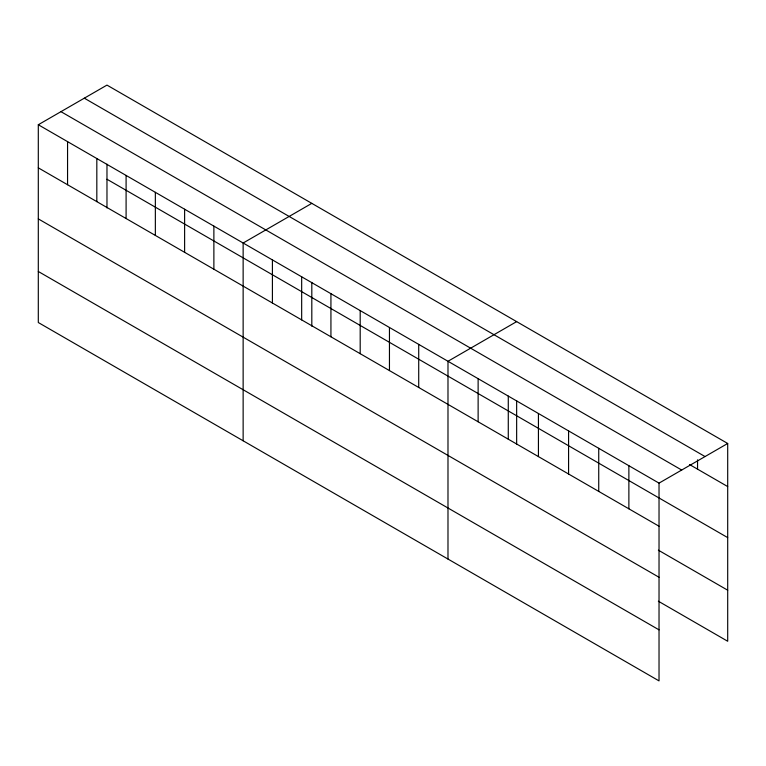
<?xml version="1.0" encoding="UTF-8"?>
<svg xmlns="http://www.w3.org/2000/svg" width="766" height="766" viewBox="0 0 766 766"><rect width="100%" height="100%" fill="white"/><g stroke="black" fill="none" stroke-linecap="round" stroke-linejoin="round"><path stroke-width="1.15" d="M38.3 124.743L659.028 483.126L659.028 680.897L38.3 322.524L38.3 124.743L106.972 85.103L727.7 443.476L727.7 641.257L658.358 601.214M311.81 203.363L243.138 243.014L243.138 440.785M516.648 321.624L447.986 361.274L447.986 559.056M659.028 483.126L727.7 443.476M84.308 98.182L705.036 456.555M689.515 464.522L727.7 486.573M60.964 111.664L681.692 470.037M106.972 179.244L727.7 537.617M38.3 167.84L659.028 526.223M658.358 550.17L727.7 590.213M38.3 218.885L659.028 577.267M38.3 271.48L659.028 629.853M697.548 459.849L697.548 469.165M628.876 465.718L628.876 508.815M598.734 448.311L598.734 491.408M568.583 430.904L568.583 474.001M538.431 413.496L538.431 456.593M516.648 400.685L516.648 444.452M508.279 396.089L508.279 439.186M478.128 378.682L478.128 421.779M418.715 344.384L418.715 387.481M389.454 327.484L389.454 370.581M360.192 310.594L360.192 353.691M330.931 293.694L330.931 336.791M311.81 282.424L311.81 326.192M301.67 276.804L301.67 319.901M272.409 259.904L272.409 303.001M213.877 226.114L213.877 269.211M184.616 209.223L184.616 252.32M155.354 192.323L155.354 235.421M126.093 175.433L126.093 218.53M106.972 164.163L106.972 207.931M96.822 158.533L96.822 201.63M67.561 141.643L67.561 184.74"/></g></svg>
